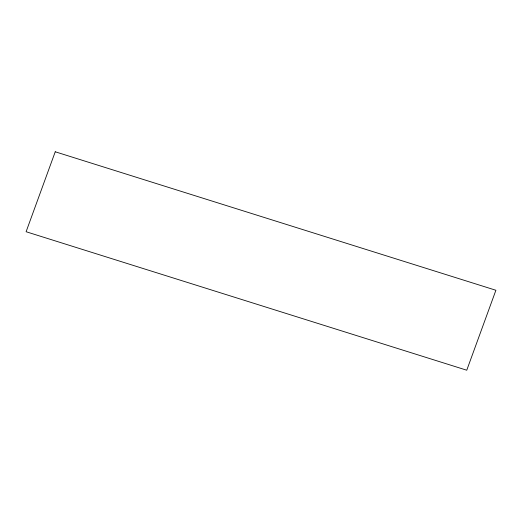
<?xml version="1.0" encoding="UTF-8"?>
<svg xmlns="http://www.w3.org/2000/svg" width="522" height="522" viewBox="0 0 522 522"><rect width="100%" height="100%" fill="white"/><g stroke="black" fill="none" stroke-linecap="round" stroke-linejoin="round"><path stroke-width="0.78" d="M55.241 151.785L26.1 231.735L466.759 370.215L495.9 290.265L55.241 151.785"/></g></svg>
